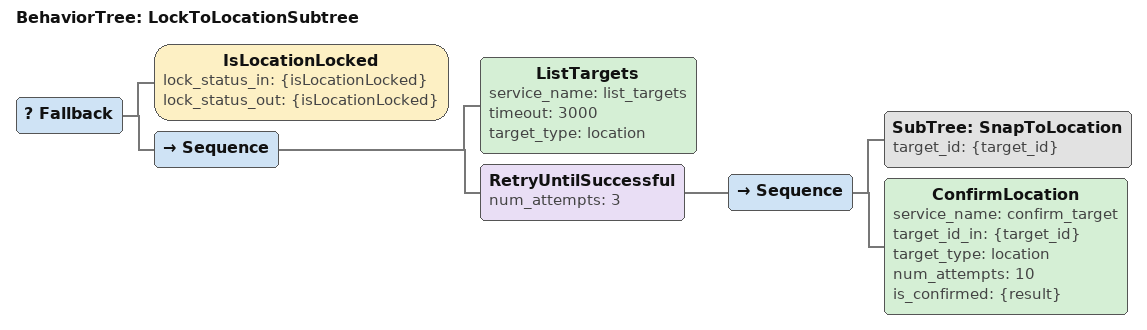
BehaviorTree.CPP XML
<root BTCPP_format="4">
    <BehaviorTree ID="LockToLocationSubtree">
        <Fallback>
            <IsLocationLocked lock_status_in="{isLocationLocked}"
                              lock_status_out="{isLocationLocked}"/>
            <Sequence>
                <ListTargets service_name="list_targets"
                             timeout="3000"
                             target_type="location"/>
                <RetryUntilSuccessful num_attempts="3">
                    <Sequence>
                        <SubTree ID="SnapToLocation" target_id="{target_id}"/>
                        <ConfirmLocation service_name = "confirm_target"
                                         target_id_in="{target_id}"
                                         target_type="location"
                                         num_attempts="10"
                                         is_confirmed="{result}"/>
                    </Sequence>
                </RetryUntilSuccessful>
            </Sequence>
        </Fallback>
    </BehaviorTree>
</root>
